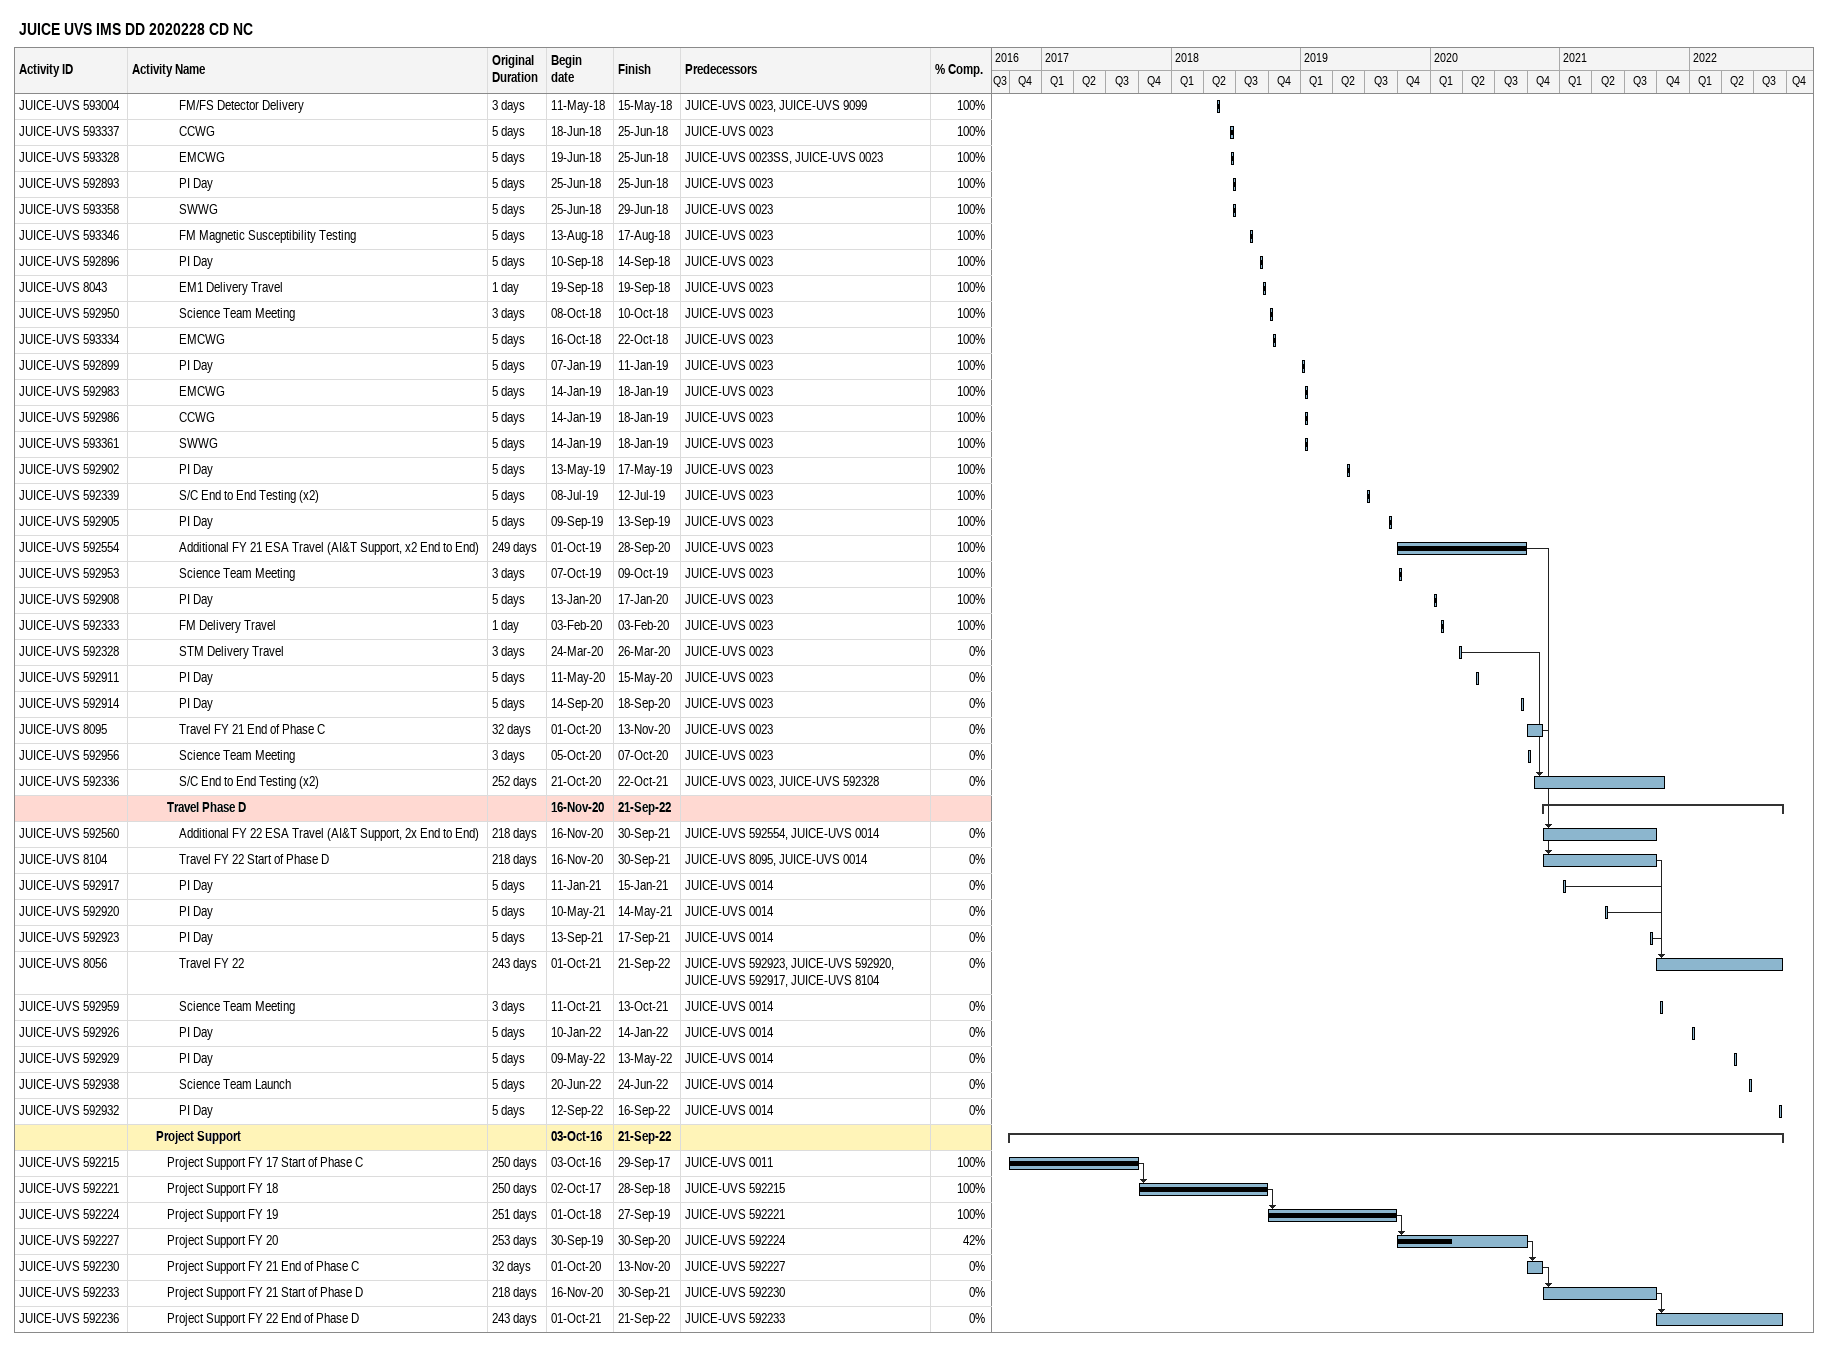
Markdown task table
JUICE UVS IMS DD 2020228 CD NC

| ID | Level | Task | Original duration | Start | Finish | Predecessors | % complete |
|---|---|---|---|---|---|---|---|
| JUICE-UVS 593004 | 5 | FM/FS Detector Delivery | 3d | 2018-05-11 | 2018-05-15 | JUICE-UVS 0023, JUICE-UVS 9099 | 100 |
| JUICE-UVS 593337 | 5 | CCWG | 5d | 2018-06-18 | 2018-06-25 | JUICE-UVS 0023 | 100 |
| JUICE-UVS 593328 | 5 | EMCWG | 5d | 2018-06-19 | 2018-06-25 | JUICE-UVS 0023SS, JUICE-UVS 0023 | 100 |
| JUICE-UVS 592893 | 5 | PI Day | 5d | 2018-06-25 | 2018-06-25 | JUICE-UVS 0023 | 100 |
| JUICE-UVS 593358 | 5 | SWWG | 5d | 2018-06-25 | 2018-06-29 | JUICE-UVS 0023 | 100 |
| JUICE-UVS 593346 | 5 | FM Magnetic Susceptibility Testing | 5d | 2018-08-13 | 2018-08-17 | JUICE-UVS 0023 | 100 |
| JUICE-UVS 592896 | 5 | PI Day | 5d | 2018-09-10 | 2018-09-14 | JUICE-UVS 0023 | 100 |
| JUICE-UVS 8043 | 5 | EM1 Delivery Travel | 1d | 2018-09-19 | 2018-09-19 | JUICE-UVS 0023 | 100 |
| JUICE-UVS 592950 | 5 | Science Team Meeting | 3d | 2018-10-08 | 2018-10-10 | JUICE-UVS 0023 | 100 |
| JUICE-UVS 593334 | 5 | EMCWG | 5d | 2018-10-16 | 2018-10-22 | JUICE-UVS 0023 | 100 |
| JUICE-UVS 592899 | 5 | PI Day | 5d | 2019-01-07 | 2019-01-11 | JUICE-UVS 0023 | 100 |
| JUICE-UVS 592983 | 5 | EMCWG | 5d | 2019-01-14 | 2019-01-18 | JUICE-UVS 0023 | 100 |
| JUICE-UVS 592986 | 5 | CCWG | 5d | 2019-01-14 | 2019-01-18 | JUICE-UVS 0023 | 100 |
| JUICE-UVS 593361 | 5 | SWWG | 5d | 2019-01-14 | 2019-01-18 | JUICE-UVS 0023 | 100 |
| JUICE-UVS 592902 | 5 | PI Day | 5d | 2019-05-13 | 2019-05-17 | JUICE-UVS 0023 | 100 |
| JUICE-UVS 592339 | 5 | S/C End to End Testing (x2) | 5d | 2019-07-08 | 2019-07-12 | JUICE-UVS 0023 | 100 |
| JUICE-UVS 592905 | 5 | PI Day | 5d | 2019-09-09 | 2019-09-13 | JUICE-UVS 0023 | 100 |
| JUICE-UVS 592554 | 5 | Additional FY 21 ESA Travel (AI&T Support, x2 End to End) | 249d | 2019-10-01 | 2020-09-28 | JUICE-UVS 0023 | 100 |
| JUICE-UVS 592953 | 5 | Science Team Meeting | 3d | 2019-10-07 | 2019-10-09 | JUICE-UVS 0023 | 100 |
| JUICE-UVS 592908 | 5 | PI Day | 5d | 2020-01-13 | 2020-01-17 | JUICE-UVS 0023 | 100 |
| JUICE-UVS 592333 | 5 | FM Delivery Travel | 1d | 2020-02-03 | 2020-02-03 | JUICE-UVS 0023 | 100 |
| JUICE-UVS 592328 | 5 | STM Delivery Travel | 3d | 2020-03-24 | 2020-03-26 | JUICE-UVS 0023 | 0 |
| JUICE-UVS 592911 | 5 | PI Day | 5d | 2020-05-11 | 2020-05-15 | JUICE-UVS 0023 | 0 |
| JUICE-UVS 592914 | 5 | PI Day | 5d | 2020-09-14 | 2020-09-18 | JUICE-UVS 0023 | 0 |
| JUICE-UVS 8095 | 5 | Travel FY 21 End of Phase C | 32d | 2020-10-01 | 2020-11-13 | JUICE-UVS 0023 | 0 |
| JUICE-UVS 592956 | 5 | Science Team Meeting | 3d | 2020-10-05 | 2020-10-07 | JUICE-UVS 0023 | 0 |
| JUICE-UVS 592336 | 5 | S/C End to End Testing (x2) | 252d | 2020-10-21 | 2021-10-22 | JUICE-UVS 0023, JUICE-UVS 592328 | 0 |
|  | 4 | **Travel Phase D** |  | 2020-11-16 | 2022-09-21 |  |  |
| JUICE-UVS 592560 | 5 | Additional FY 22 ESA Travel (AI&T Support, 2x End to End) | 218d | 2020-11-16 | 2021-09-30 | JUICE-UVS 592554, JUICE-UVS 0014 | 0 |
| JUICE-UVS 8104 | 5 | Travel FY 22 Start of Phase D | 218d | 2020-11-16 | 2021-09-30 | JUICE-UVS 8095, JUICE-UVS 0014 | 0 |
| JUICE-UVS 592917 | 5 | PI Day | 5d | 2021-01-11 | 2021-01-15 | JUICE-UVS 0014 | 0 |
| JUICE-UVS 592920 | 5 | PI Day | 5d | 2021-05-10 | 2021-05-14 | JUICE-UVS 0014 | 0 |
| JUICE-UVS 592923 | 5 | PI Day | 5d | 2021-09-13 | 2021-09-17 | JUICE-UVS 0014 | 0 |
| JUICE-UVS 8056 | 5 | Travel FY 22 | 243d | 2021-10-01 | 2022-09-21 | JUICE-UVS 592923, JUICE-UVS 592920, JUICE-UVS 592917, JUICE-UVS 8104 | 0 |
| JUICE-UVS 592959 | 5 | Science Team Meeting | 3d | 2021-10-11 | 2021-10-13 | JUICE-UVS 0014 | 0 |
| JUICE-UVS 592926 | 5 | PI Day | 5d | 2022-01-10 | 2022-01-14 | JUICE-UVS 0014 | 0 |
| JUICE-UVS 592929 | 5 | PI Day | 5d | 2022-05-09 | 2022-05-13 | JUICE-UVS 0014 | 0 |
| JUICE-UVS 592938 | 5 | Science Team Launch | 5d | 2022-06-20 | 2022-06-24 | JUICE-UVS 0014 | 0 |
| JUICE-UVS 592932 | 5 | PI Day | 5d | 2022-09-12 | 2022-09-16 | JUICE-UVS 0014 | 0 |
|  | 3 | **Project Support** |  | 2016-10-03 | 2022-09-21 |  |  |
| JUICE-UVS 592215 | 4 | Project Support FY 17 Start of Phase C | 250d | 2016-10-03 | 2017-09-29 | JUICE-UVS 0011 | 100 |
| JUICE-UVS 592221 | 4 | Project Support FY 18 | 250d | 2017-10-02 | 2018-09-28 | JUICE-UVS 592215 | 100 |
| JUICE-UVS 592224 | 4 | Project Support FY 19 | 251d | 2018-10-01 | 2019-09-27 | JUICE-UVS 592221 | 100 |
| JUICE-UVS 592227 | 4 | Project Support FY 20 | 253d | 2019-09-30 | 2020-09-30 | JUICE-UVS 592224 | 42 |
| JUICE-UVS 592230 | 4 | Project Support FY 21 End of Phase C | 32d | 2020-10-01 | 2020-11-13 | JUICE-UVS 592227 | 0 |
| JUICE-UVS 592233 | 4 | Project Support FY 21 Start of Phase D | 218d | 2020-11-16 | 2021-09-30 | JUICE-UVS 592230 | 0 |
| JUICE-UVS 592236 | 4 | Project Support FY 22 End of Phase D | 243d | 2021-10-01 | 2022-09-21 | JUICE-UVS 592233 | 0 |
